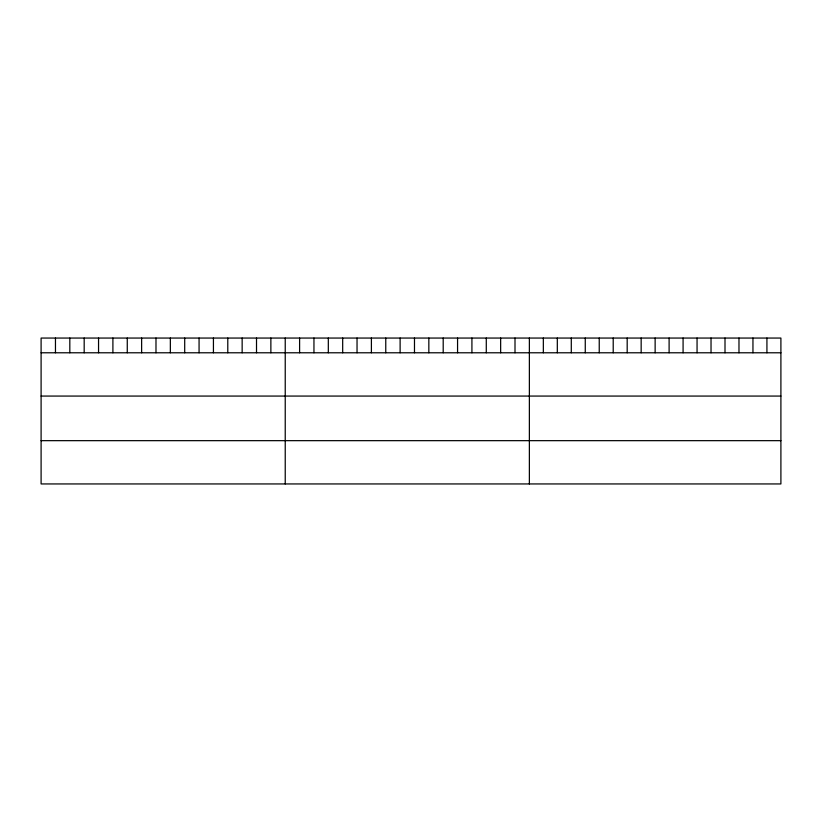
<?xml version="1.0" encoding="UTF-8"?>
<svg xmlns="http://www.w3.org/2000/svg" width="822" height="822" viewBox="0 0 822 822"><rect width="100%" height="100%" fill="white"/><g stroke="black" fill="none" stroke-linecap="round" stroke-linejoin="round"><path stroke-width="1.23" d="M780.9 352.782L780.9 483.942L41.1 483.942L41.1 338.058L780.9 338.058L780.9 352.782L41.1 352.782M41.1 396.07L780.9 396.07M41.1 440.664L780.9 440.664M766.926 338.058L766.926 352.782M752.952 338.058L752.952 352.782M738.978 338.058L738.978 352.782M725.004 338.058L725.004 352.782M711.03 338.058L711.03 352.782M697.056 338.058L697.056 352.782M683.082 338.058L683.082 352.782M669.108 338.058L669.108 352.782M655.134 338.058L655.134 352.782M641.16 338.058L641.16 352.782M627.186 338.058L627.186 352.782M613.212 338.058L613.212 352.782M599.238 338.058L599.238 352.782M585.264 338.058L585.264 352.782M571.29 338.058L571.29 352.782M557.316 338.058L557.316 352.782M543.342 338.058L543.342 352.782M529.368 338.058L529.368 483.942M515.004 338.058L515.004 352.782M500.649 338.058L500.649 352.782M486.285 338.058L486.285 352.782M471.92 338.058L471.92 352.782M457.566 338.058L457.566 352.782M443.202 338.058L443.202 352.782M428.837 338.058L428.837 352.782M414.483 338.058L414.483 352.782M400.119 338.058L400.119 352.782M385.765 338.058L385.765 352.782M371.4 338.058L371.4 352.782M357.036 338.058L357.036 352.782M342.682 338.058L342.682 352.782M328.317 338.058L328.317 352.782M313.953 338.058L313.953 352.782M299.598 338.058L299.598 352.782M285.234 338.058L285.234 483.942M270.87 338.058L270.87 352.782M256.515 338.058L256.515 352.782M242.151 338.058L242.151 352.782M227.786 338.058L227.786 352.782M213.432 338.058L213.432 352.782M199.068 338.058L199.068 352.782M184.703 338.058L184.703 352.782M170.349 338.058L170.349 352.782M155.985 338.058L155.985 352.782M141.631 338.058L141.631 352.782M127.266 338.058L127.266 352.782M112.902 338.058L112.902 352.782M98.548 338.058L98.548 352.782M84.183 338.058L84.183 352.782M69.819 338.058L69.819 352.782M55.464 338.058L55.464 352.782"/></g></svg>
